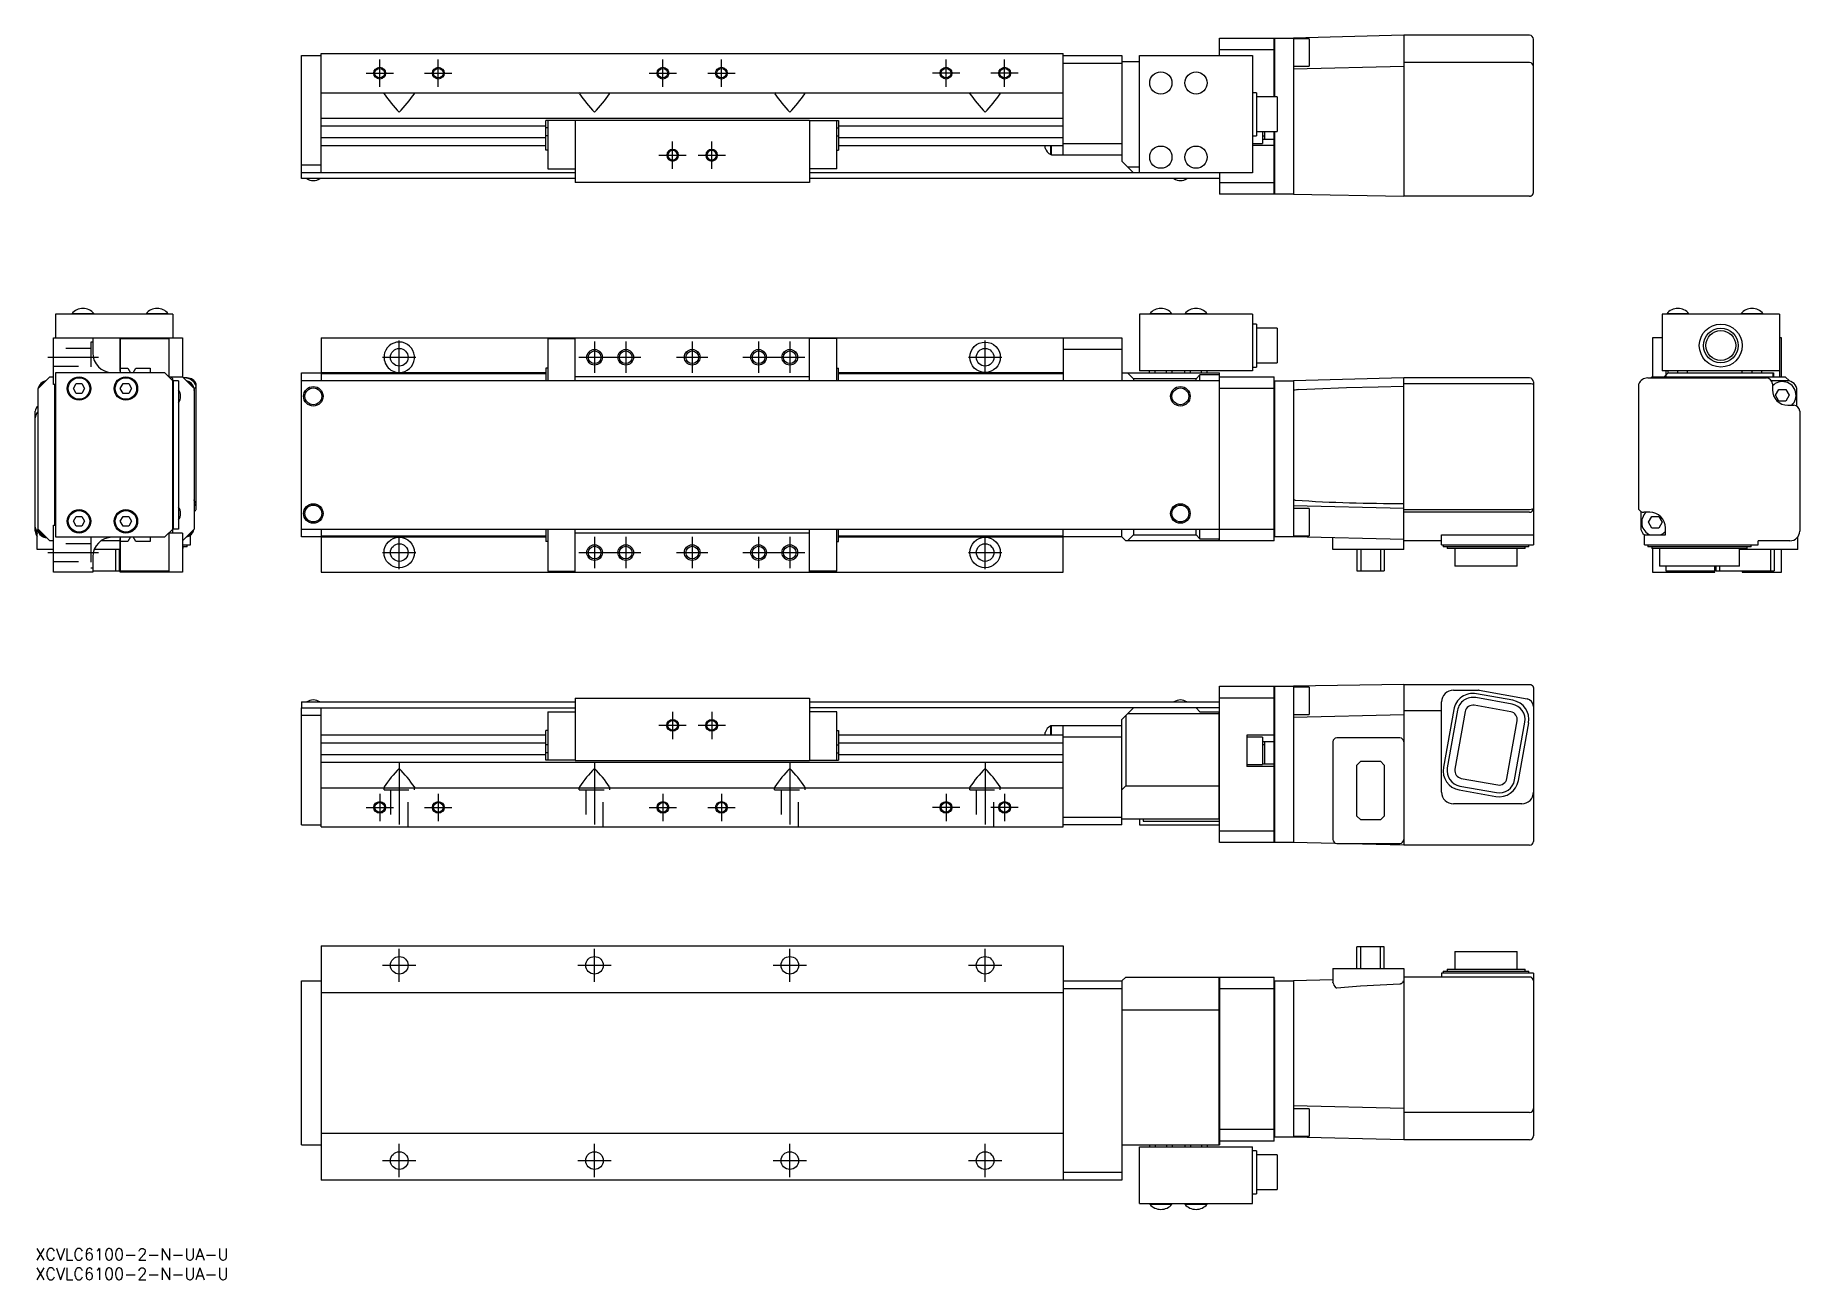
# Model space of a CAD drawing. Extents: x 0 to 452, y -8 to 311.
import ezdxf

# ---------------------------------------------------------------- set-up
doc = ezdxf.new("R2010")
doc.units = 0
doc.header["$LTSCALE"] = 0.5
doc.linetypes.add('CENTER', pattern=[50.8, 31.75, -6.35, 6.35, -6.35])
doc.linetypes.add('DASHED', pattern=[19.05, 12.7, -6.35])
for name, color, linetype in [('MSM_CENTER', 1, 'CENTER'), ('MSM_CONTINUOUS', 7, 'CONTINUOUS'), ('MSM_DASHED', 4, 'DASHED'), ('MSM_NARROW', 5, 'CONTINUOUS'), ('MSM_PART_NUMBER', 7, 'CONTINUOUS')]:
    doc.layers.add(name, color=color, linetype=linetype)
doc.styles.get("Standard").update_dxf_attribs({"font": 'txt.shx', "height": 3, "bigfont": 'bigfont.shx'})

# ---------------------------------------------------------------- blocks, each defined once
blk = doc.blocks.new('*U2')
at = {"layer": 'MSM_PART_NUMBER'}
blk.add_text('XCVLC6100-2-N-UA-U', height=3, dxfattribs=at).set_placement((0, -3))
blk = doc.blocks.new('*U3')
at = {"layer": 'MSM_PART_NUMBER'}
blk.add_text('XCVLC6100-2-N-UA-U', height=3, dxfattribs=at).set_placement((0, -8))

msp = doc.modelspace()

# ---------------------------------------------------------------- linework, layer by layer
at = {"layer": 'MSM_CENTER'}
for p, q in [((88.19, 297.4), (88.19, 304.4)), ((103.19, 297.4), (103.19, 304.4)), ((160.69, 297.4), (160.69, 304.4)), ((175.69, 297.4), (175.69, 304.4)), ((233.19, 297.4), (233.19, 304.4)), ((248.19, 297.4), (248.19, 304.4)), ((84.69, 300.9), (91.69, 300.9)), ((99.69, 300.9), (106.69, 300.9)), ((157.19, 300.9), (164.19, 300.9)), ((172.19, 300.9), (179.19, 300.9)), ((236.69, 300.9), (229.69, 300.9)), ((251.69, 300.9), (244.69, 300.9)), ((163.19, 276.4), (163.19, 283.4)), ((173.19, 276.4), (173.19, 283.4)), ((159.69, 279.9), (166.69, 279.9)), ((169.69, 279.9), (176.69, 279.9)), ((93.19, 223.92), (93.19, 232.42)), ((143.19, 232.17), (143.19, 224.17)), ((151.19, 232.17), (151.19, 224.17)), ((168.19, 232.17), (168.19, 224.17)), ((185.19, 232.17), (185.19, 224.17)), ((193.19, 232.17), (193.19, 224.17)), ((243.19, 223.92), (243.19, 232.42)), ((3.2, 228.17), (16.2, 228.17)), ((88.94, 228.17), (97.44, 228.17)), ((139.19, 228.17), (155.19, 228.17)), ((164.19, 228.17), (172.19, 228.17)), ((181.19, 228.17), (197.19, 228.17)), ((238.94, 228.17), (247.44, 228.17)), ((93.19, 173.92), (93.19, 182.42)), ((143.19, 182.17), (143.19, 174.17)), ((151.19, 182.17), (151.19, 174.17)), ((168.19, 182.17), (168.19, 174.17)), ((185.19, 182.17), (185.19, 174.17)), ((193.19, 182.17), (193.19, 174.17)), ((243.19, 173.92), (243.19, 182.42)), ((3.2, 178.17), (16.2, 178.17)), ((88.94, 178.17), (97.44, 178.17)), ((139.19, 178.17), (155.19, 178.17)), ((164.19, 178.17), (172.19, 178.17)), ((181.19, 178.17), (197.19, 178.17)), ((238.94, 178.17), (247.44, 178.17)), ((163.19, 137.42), (163.19, 130.42)), ((173.19, 137.42), (173.19, 130.42)), ((166.69, 133.92), (159.69, 133.92)), ((176.69, 133.92), (169.69, 133.92)), ((93.19, 124.42), (93.19, 105.92)), ((143.19, 124.42), (143.19, 105.92)), ((193.19, 124.42), (193.19, 105.92)), ((243.19, 124.42), (243.19, 105.92)), ((88.19, 116.42), (88.19, 109.42)), ((103.19, 116.42), (103.19, 109.42)), ((160.69, 116.42), (160.69, 109.42)), ((175.69, 116.42), (175.69, 109.42)), ((233.19, 116.42), (233.19, 109.42)), ((248.19, 116.42), (248.19, 109.42)), ((84.69, 112.92), (91.69, 112.92)), ((99.69, 112.92), (106.69, 112.92)), ((157.19, 112.92), (164.19, 112.92)), ((172.19, 112.92), (179.19, 112.92)), ((236.69, 112.92), (229.69, 112.92)), ((251.69, 112.92), (244.69, 112.92)), ((88.94, 72.5), (97.44, 72.5)), ((93.19, 68.25), (93.19, 76.75)), ((138.94, 72.5), (147.44, 72.5)), ((143.19, 68.25), (143.19, 76.75)), ((188.94, 72.5), (197.44, 72.5)), ((193.19, 68.25), (193.19, 76.75)), ((238.94, 72.5), (247.44, 72.5)), ((243.19, 68.25), (243.19, 76.75)), ((93.19, 18.25), (93.19, 26.75)), ((143.19, 18.25), (143.19, 26.75)), ((193.19, 18.25), (193.19, 26.75)), ((243.19, 18.25), (243.19, 26.75)), ((88.94, 22.5), (97.44, 22.5)), ((138.94, 22.5), (147.44, 22.5)), ((188.94, 22.5), (197.44, 22.5)), ((238.94, 22.5), (247.44, 22.5))]:
    msp.add_line(p, q, dxfattribs=at)
at = {"layer": 'MSM_CONTINUOUS'}
for p, q in [((303.19, 309.9), (317.19, 309.9)), ((303.19, 305.4), (303.19, 309.9)), ((317.19, 309.8), (317.29, 309.9)), ((317.19, 294.83), (317.19, 309.9)), ((317.29, 309.9), (322.19, 309.9)), ((317.29, 309.9), (317.29, 294.83)), ((350.39, 310.6), (322.19, 309.9)), ((322.19, 309.9), (322.19, 269.9)), ((326.19, 309.67), (322.19, 309.67)), ((326.19, 309.67), (326.19, 302.67)), ((382.59, 310.6), (350.39, 310.6)), ((350.39, 310.6), (350.39, 269.4)), ((383.59, 270.4), (383.59, 309.6)), ((68.19, 305.4), (73.19, 305.4)), ((68.19, 275.4), (68.19, 305.4)), ((73.19, 305.9), (263.19, 305.9)), ((73.19, 275.4), (73.19, 305.9)), ((263.19, 279.9), (263.19, 305.9)), ((263.19, 305.4), (278.19, 305.4)), ((278.19, 303.4), (263.19, 303.4)), ((278.19, 305.4), (278.19, 278.4)), ((278.19, 303.9), (282.69, 303.9)), ((282.69, 305.4), (311.69, 305.4)), ((282.69, 275.4), (282.69, 305.4)), ((317.19, 306.9), (303.19, 306.9)), ((311.69, 305.4), (311.69, 275.4)), ((382.59, 303.6), (350.39, 303.6)), ((322.19, 302.67), (326.19, 302.67)), ((350.39, 302.6), (322.19, 301.9)), ((73.19, 295.9), (263.19, 295.9)), ((89.45, 295.9), (89.29, 295.78)), ((89.32, 295.65), (89.29, 295.78)), ((96.93, 295.9), (97.09, 295.78)), ((97.06, 295.65), (97.09, 295.78)), ((139.45, 295.9), (139.29, 295.78)), ((139.32, 295.65), (139.29, 295.78)), ((146.93, 295.9), (147.09, 295.78)), ((147.06, 295.65), (147.09, 295.78)), ((189.45, 295.9), (189.29, 295.78)), ((189.32, 295.65), (189.29, 295.78)), ((196.93, 295.9), (197.09, 295.78)), ((197.06, 295.65), (197.09, 295.78)), ((239.45, 295.9), (239.29, 295.78)), ((239.32, 295.65), (239.29, 295.78)), ((246.93, 295.9), (247.09, 295.78)), ((247.06, 295.65), (247.09, 295.78)), ((312.69, 295.9), (311.69, 295.9)), ((312.69, 295.9), (312.69, 284.9)), ((317.99, 294.83), (312.69, 294.83)), ((317.99, 294.83), (317.99, 285.98)), ((73.19, 289.4), (263.19, 289.4)), ((73.19, 287.44), (130.69, 287.44)), ((130.69, 281.2), (130.69, 288.8)), ((138.19, 288.8), (130.69, 288.8)), ((131.19, 286.93), (130.69, 286.93)), ((131.19, 284.88), (130.69, 284.88)), ((131.19, 288.8), (131.19, 276.4)), ((138.19, 288.9), (198.19, 288.9)), ((138.19, 288.9), (138.19, 272.9)), ((198.19, 288.9), (198.19, 272.9)), ((198.19, 288.8), (205.69, 288.8)), ((205.19, 276.4), (205.19, 288.8)), ((205.19, 286.93), (205.69, 286.93)), ((205.19, 284.88), (205.69, 284.88)), ((205.69, 288.8), (205.69, 281.2)), ((205.69, 287.44), (263.19, 287.44)), ((311.69, 284.9), (312.69, 284.9)), ((312.69, 285.98), (317.99, 285.98)), ((314.19, 285.98), (314.19, 282.9)), ((314.19, 284.9), (314.69, 284.9)), ((314.69, 285.98), (314.69, 284.01)), ((317.19, 269.9), (317.19, 285.98)), ((317.29, 285.98), (317.29, 269.9)), ((130.69, 284.37), (73.19, 284.37)), ((73.19, 282.4), (130.69, 282.4)), ((131.19, 281.2), (130.69, 281.2)), ((205.19, 281.2), (205.69, 281.2)), ((263.19, 284.37), (205.69, 284.37)), ((205.69, 282.4), (263.19, 282.4)), ((258.54, 281.68), (258.54, 282.4)), ((259.99, 280.05), (259.99, 282.4)), ((260.19, 279.9), (260.19, 282.4)), ((263.19, 282.9), (278.19, 282.9)), ((311.69, 282.9), (314.19, 282.9)), ((317.19, 282.4), (311.69, 282.4)), ((314.19, 284.01), (317.19, 284.01)), ((68.19, 277.4), (73.19, 277.4)), ((131.19, 276.4), (138.19, 276.4)), ((205.19, 276.4), (198.19, 276.4)), ((259.99, 280.05), (260.19, 280.05)), ((278.19, 279.9), (260.19, 279.9)), ((278.19, 278.4), (281.19, 275.4)), ((279.69, 276.9), (282.69, 276.9)), ((68.29, 275.4), (68.19, 275.3)), ((138.19, 275.4), (68.19, 275.4)), ((68.19, 273.9), (68.19, 275.3)), ((138.19, 273.9), (68.19, 273.9)), ((198.19, 272.9), (138.19, 272.9)), ((311.69, 275.4), (198.19, 275.4)), ((303.19, 273.9), (198.19, 273.9)), ((303.19, 275.3), (303.09, 275.4)), ((303.19, 275.4), (303.19, 269.9)), ((303.19, 272.9), (317.19, 272.9)), ((317.19, 269.9), (303.19, 269.9)), ((317.29, 269.9), (317.19, 270)), ((322.19, 269.9), (317.29, 269.9)), ((322.19, 269.9), (350.39, 269.4)), ((382.59, 269.4), (350.39, 269.4)), ((382.59, 269.4), (382.64, 269.4)), ((382.64, 269.4), (382.69, 269.41)), ((382.69, 269.41), (382.74, 269.41)), ((382.74, 269.41), (382.78, 269.42)), ((382.78, 269.42), (382.83, 269.43)), ((382.83, 269.43), (382.87, 269.44)), ((382.87, 269.44), (382.92, 269.46)), ((382.92, 269.46), (382.95, 269.47)), ((382.95, 269.47), (382.98, 269.48)), ((382.98, 269.48), (383.01, 269.49)), ((383.01, 269.49), (383.04, 269.51)), ((383.04, 269.51), (383.07, 269.52)), ((383.07, 269.52), (383.1, 269.54)), ((383.1, 269.54), (383.13, 269.56)), ((383.13, 269.56), (383.15, 269.57)), ((383.15, 269.57), (383.18, 269.59)), ((383.18, 269.59), (383.21, 269.61)), ((383.21, 269.61), (383.23, 269.63)), ((383.23, 269.63), (383.26, 269.66)), ((383.26, 269.66), (383.28, 269.68)), ((383.28, 269.68), (383.31, 269.7)), ((383.31, 269.7), (383.33, 269.72)), ((383.33, 269.72), (383.35, 269.75)), ((383.35, 269.75), (383.37, 269.77)), ((383.37, 269.77), (383.39, 269.8)), ((383.39, 269.8), (383.41, 269.83)), ((383.41, 269.83), (383.43, 269.85)), ((383.43, 269.85), (383.45, 269.89)), ((383.45, 269.89), (383.47, 269.93)), ((383.47, 269.93), (383.49, 269.96)), ((383.49, 269.96), (383.51, 270)), ((383.51, 270), (383.52, 270.04)), ((383.52, 270.04), (383.54, 270.08)), ((383.54, 270.08), (383.55, 270.12)), ((383.55, 270.12), (383.56, 270.16)), ((383.56, 270.16), (383.57, 270.19)), ((383.57, 270.19), (383.58, 270.22)), ((383.58, 270.27), (383.59, 270.3)), ((383.58, 270.25), (383.58, 270.27)), ((383.58, 270.22), (383.58, 270.25)), ((383.59, 270.39), (383.59, 270.4)), ((383.59, 270.36), (383.59, 270.39)), ((383.59, 270.33), (383.59, 270.36)), ((383.59, 270.3), (383.59, 270.33)), ((35.2, 239.17), (5.2, 239.17)), ((5.2, 239.17), (5.2, 233.17)), ((15.05, 239.33), (9.35, 239.33)), ((9.35, 239.33), (9.35, 239.17)), ((15.05, 239.17), (15.05, 239.33)), ((34.05, 239.33), (28.35, 239.33)), ((28.35, 239.33), (28.35, 239.17)), ((34.05, 239.17), (34.05, 239.33)), ((35.2, 239.17), (35.2, 233.17)), ((282.69, 239.17), (282.69, 224.67)), ((311.69, 239.17), (282.69, 239.17)), ((291.04, 239.33), (285.34, 239.33)), ((285.34, 239.33), (285.34, 239.17)), ((291.04, 239.17), (291.04, 239.33)), ((294.34, 239.33), (294.34, 239.17)), ((300.04, 239.33), (294.34, 239.33)), ((300.04, 239.17), (300.04, 239.33)), ((311.69, 239.17), (311.69, 224.67)), ((312.69, 236.67), (311.69, 236.67)), ((312.69, 236.67), (312.69, 225.67)), ((317.99, 235.6), (312.69, 235.6)), ((317.99, 235.6), (317.99, 226.75)), ((446.56, 239.17), (416.56, 239.17)), ((416.56, 239.17), (416.56, 224.67)), ((417.71, 239.33), (417.71, 239.17)), ((423.41, 239.33), (417.71, 239.33)), ((423.41, 239.17), (423.41, 239.33)), ((436.71, 239.33), (436.71, 239.17)), ((442.41, 239.33), (436.71, 239.33)), ((442.41, 239.17), (442.41, 239.33)), ((446.56, 239.17), (446.56, 223.17)), ((4.7, 221.17), (4.7, 233.17)), ((4.7, 233.17), (37.7, 233.17)), ((14.7, 233.17), (14.7, 229.27)), ((21.7, 233.07), (14.7, 233.07)), ((21.7, 224.57), (21.7, 233.17)), ((21.8, 232.97), (34.2, 232.97)), ((21.8, 224.17), (21.8, 232.97)), ((34.2, 232.97), (34.2, 223.17)), ((37.7, 233.17), (37.7, 223.17)), ((73.19, 233.17), (278.19, 233.17)), ((73.19, 233.17), (73.19, 222.17)), ((131.19, 232.97), (138.19, 232.97)), ((131.19, 232.97), (131.19, 222.17)), ((138.19, 222.17), (138.19, 233.17)), ((198.19, 222.17), (198.19, 233.17)), ((205.19, 232.97), (198.19, 232.97)), ((205.19, 222.17), (205.19, 232.97)), ((263.19, 233.17), (263.19, 222.17)), ((278.19, 233.17), (278.19, 222.17)), ((416.56, 233.17), (414.06, 233.17)), ((414.06, 233.17), (414.06, 223.17)), ((447.06, 233.17), (446.56, 233.17)), ((447.06, 223.17), (447.06, 233.17)), ((278.19, 230.17), (263.19, 230.17)), ((312.69, 226.75), (317.99, 226.75)), ((3.7, 223.17), (0.7, 220.17)), ((3.7, 223.17), (4.7, 223.17)), ((5.2, 224.17), (5.2, 182.17)), ((33.2, 224.17), (5.2, 224.17)), ((9.76, 220.17), (10.48, 221.42)), ((10.48, 221.42), (11.92, 221.42)), ((11.92, 221.42), (12.64, 220.17)), ((19.7, 224.27), (21.2, 224.27)), ((21.2, 224.17), (21.2, 224.27)), ((21.8, 224.57), (21.7, 224.57)), ((21.76, 220.17), (22.48, 221.42)), ((21.8, 225.37), (23.68, 225.37)), ((22.48, 221.42), (23.92, 221.42)), ((23.68, 225.37), (24.36, 224.18)), ((23.92, 221.42), (24.64, 220.17)), ((25.04, 224.18), (25.72, 225.37)), ((25.72, 225.37), (29.4, 225.37)), ((29.4, 225.37), (29.4, 224.17)), ((35.2, 222.17), (33.2, 224.17)), ((34.4, 223.17), (37.7, 223.17)), ((34.4, 222.97), (34.4, 223.17)), ((34.7, 223.17), (35.2, 222.67)), ((35.2, 183.17), (35.2, 222.67)), ((36.7, 222.17), (35.2, 222.17)), ((35.3, 222.17), (35.3, 184.17)), ((36.7, 222.17), (36.7, 184.17)), ((40.7, 220.17), (37.7, 223.17)), ((38.9, 222.87), (38, 222.87)), ((68.19, 224.17), (73.19, 224.17)), ((68.19, 182.17), (68.19, 224.17)), ((303.19, 222.17), (68.19, 222.17)), ((73.19, 224.27), (130.69, 224.27)), ((73.19, 223.97), (130.69, 223.97)), ((130.69, 225.37), (130.69, 222.17)), ((131.19, 225.37), (130.69, 225.37)), ((198.19, 223.17), (138.19, 223.17)), ((205.19, 225.37), (205.69, 225.37)), ((205.69, 222.17), (205.69, 225.37)), ((205.69, 224.27), (263.19, 224.27)), ((205.69, 223.97), (263.19, 223.97)), ((278.19, 224.17), (303.19, 224.17)), ((279.69, 224.17), (281.19, 222.67)), ((281.19, 222.67), (281.19, 222.17)), ((297.19, 222.67), (281.19, 222.67)), ((311.69, 224.67), (282.69, 224.67)), ((285.31, 224.17), (285.31, 224.67)), ((286.75, 224.17), (286.75, 224.67)), ((289.64, 224.17), (289.64, 224.67)), ((291.08, 224.17), (291.08, 224.67)), ((294.31, 224.17), (294.31, 224.67)), ((295.75, 224.17), (295.75, 224.67)), ((298.19, 223.67), (297.19, 222.67)), ((297.19, 222.17), (297.19, 222.67)), ((298.19, 222.17), (298.19, 223.67)), ((303.19, 223.67), (298.19, 223.67)), ((298.64, 224.17), (298.64, 224.67)), ((300.08, 224.17), (300.08, 224.67)), ((303.19, 181.17), (303.19, 224.17)), ((303.19, 223.17), (317.19, 223.17)), ((311.69, 225.67), (312.69, 225.67)), ((317.19, 181.17), (317.19, 223.17)), ((317.29, 222.17), (317.19, 222.07)), ((317.29, 222.17), (322.19, 222.17)), ((317.29, 222.17), (317.29, 182.17)), ((350.39, 222.87), (322.19, 222.17)), ((322.19, 222.17), (322.19, 182.17)), ((382.59, 222.87), (350.39, 222.87)), ((350.39, 178.97), (350.39, 222.87)), ((383.59, 221.87), (383.59, 180.17)), ((412.86, 222.87), (443.26, 222.87)), ((414.06, 223.17), (413.76, 222.87)), ((414.06, 223.17), (448.06, 223.17)), ((446.56, 224.67), (416.56, 224.67)), ((418.06, 224.17), (417.06, 223.17)), ((417.56, 223.17), (417.56, 224.67)), ((418.06, 224.17), (418.06, 224.67)), ((418.06, 224.17), (445.06, 224.17)), ((420.56, 224.17), (420.56, 224.67)), ((423.06, 224.17), (423.06, 224.67)), ((423.56, 223.17), (423.56, 222.87)), ((431.56, 222.87), (431.56, 223.17)), ((437.06, 224.17), (437.06, 224.67)), ((439.56, 224.17), (439.56, 224.67)), ((442.06, 224.17), (442.06, 224.67)), ((448.56, 222.17), (444.53, 222.17)), ((444.76, 221.37), (444.76, 219.87)), ((444.96, 223.17), (444.96, 224.17)), ((445.06, 224.17), (445.06, 223.17)), ((449.13, 222.11), (448.06, 223.17)), ((0.7, 184.17), (0.7, 220.17)), ((5, 221.17), (4.7, 221.17)), ((5, 185.17), (5, 221.17)), ((10.48, 218.92), (9.76, 220.17)), ((11.92, 218.92), (10.48, 218.92)), ((12.64, 220.17), (11.92, 218.92)), ((22.48, 218.92), (21.76, 220.17)), ((23.92, 218.92), (22.48, 218.92)), ((24.64, 220.17), (23.92, 218.92)), ((40.7, 220.17), (40.7, 184.17)), ((40.7, 219.76), (40.71, 219.78)), ((40.7, 219.74), (40.7, 219.76)), ((40.7, 219.73), (40.7, 219.74)), ((40.7, 219.72), (40.7, 219.73)), ((40.7, 219.73), (40.7, 219.73)), ((40.7, 219.71), (40.7, 219.72)), ((40.7, 219.72), (40.7, 219.72)), ((40.7, 219.7), (40.7, 219.71)), ((40.7, 219.71), (40.7, 219.71)), ((40.7, 219.71), (40.7, 219.71)), ((40.7, 219.69), (40.7, 219.7)), ((40.7, 219.7), (40.7, 219.7)), ((40.7, 219.7), (40.7, 219.7)), ((40.7, 219.7), (40.7, 219.7)), ((40.7, 219.68), (40.7, 219.69)), ((40.7, 219.69), (40.7, 219.69)), ((40.7, 219.69), (40.7, 219.69)), ((40.7, 219.69), (40.7, 219.69)), ((40.7, 219.69), (40.7, 219.69)), ((40.7, 219.69), (40.7, 219.69)), ((40.7, 219.69), (40.7, 219.69)), ((40.7, 219.69), (40.7, 219.69)), ((40.7, 219.67), (40.7, 219.68)), ((40.7, 219.68), (40.7, 219.68)), ((40.7, 219.68), (40.7, 219.68)), ((40.7, 219.68), (40.7, 219.68)), ((40.7, 219.68), (40.7, 219.68)), ((40.7, 219.68), (40.7, 219.68)), ((40.7, 219.68), (40.7, 219.68)), ((40.7, 219.68), (40.7, 219.68)), ((40.7, 219.68), (40.7, 219.68)), ((40.7, 219.68), (40.7, 219.68)), ((40.7, 219.68), (40.7, 219.68)), ((40.7, 219.68), (40.7, 219.68)), ((40.71, 219.85), (40.72, 219.89)), ((40.71, 219.82), (40.71, 219.85)), ((40.71, 219.78), (40.71, 219.82)), ((40.72, 219.89), (40.8, 220.12)), ((40.8, 220.12), (40.94, 220.41)), ((40.94, 220.41), (41.08, 220.63)), ((41.08, 220.63), (41.2, 220.79)), ((41.2, 189.23), (41.2, 221.35)), ((317.19, 220.17), (303.19, 220.17)), ((322.19, 219.67), (322.29, 219.73)), ((323.52, 219.89), (327.58, 220.12)), ((327.58, 220.12), (335.71, 220.41)), ((335.71, 220.41), (343.84, 220.63)), ((343.84, 220.63), (350.39, 220.79)), ((382.59, 221.35), (350.39, 221.35)), ((383.43, 221.26), (383.52, 221.21)), ((383.52, 221.21), (383.59, 221.13)), ((383.59, 221.13), (383.59, 221.12)), ((410.56, 189.23), (410.56, 221.35)), ((445.6, 218.44), (446.46, 219.94)), ((446.46, 216.94), (445.6, 218.44)), ((446.46, 219.94), (448.19, 219.94)), ((448.19, 216.94), (446.46, 216.94)), ((448.19, 219.94), (449.06, 218.44)), ((449.06, 218.44), (448.19, 216.94)), ((451.06, 220.17), (451, 220.24)), ((451.06, 215.64), (451.06, 219.67)), ((0, 183.67), (0, 214.37)), ((448.76, 215.87), (450.26, 215.87)), ((451.76, 214.37), (451.76, 183.67)), ((40.7, 191.66), (40.7, 191.67)), ((40.7, 191.67), (40.7, 191.67)), ((40.7, 191.67), (40.7, 191.67)), ((40.7, 191.67), (40.7, 191.67)), ((40.7, 191.67), (40.7, 191.67)), ((40.7, 191.67), (40.7, 191.67)), ((40.7, 191.67), (40.7, 191.67)), ((40.7, 191.67), (40.7, 191.67)), ((40.7, 191.67), (40.7, 191.67)), ((40.7, 191.67), (40.7, 191.67)), ((40.7, 191.67), (40.7, 191.67)), ((40.7, 191.67), (40.7, 191.67)), ((40.7, 191.67), (40.7, 191.67)), ((40.7, 191.67), (40.7, 191.67)), ((40.7, 191.67), (40.7, 191.67)), ((40.7, 191.67), (40.7, 191.67)), ((40.7, 191.67), (40.7, 191.67)), ((40.7, 191.67), (40.7, 191.67)), ((40.7, 191.67), (40.7, 191.67)), ((40.7, 191.67), (40.7, 191.67)), ((40.7, 191.65), (40.7, 191.66)), ((40.7, 191.66), (40.7, 191.66)), ((40.7, 191.66), (40.7, 191.66)), ((40.7, 191.66), (40.7, 191.66)), ((40.7, 191.66), (40.7, 191.66)), ((40.7, 191.66), (40.7, 191.66)), ((40.7, 191.66), (40.7, 191.66)), ((40.7, 191.66), (40.7, 191.66)), ((40.7, 191.64), (40.7, 191.65)), ((40.7, 191.65), (40.7, 191.65)), ((40.7, 191.65), (40.7, 191.65)), ((40.7, 191.65), (40.7, 191.65)), ((40.7, 191.63), (40.7, 191.64)), ((40.7, 191.64), (40.7, 191.64)), ((40.7, 191.61), (40.7, 191.63)), ((40.7, 191.63), (40.7, 191.63)), ((40.7, 191.6), (40.7, 191.61)), ((40.71, 191.58), (40.7, 191.6)), ((40.71, 191.56), (40.71, 191.58)), ((40.72, 191.54), (40.71, 191.56)), ((40.72, 191.5), (40.72, 191.54)), ((40.74, 191.46), (40.72, 191.5)), ((40.75, 191.42), (40.74, 191.46)), ((40.78, 191.36), (40.75, 191.42)), ((40.82, 191.28), (40.78, 191.36)), ((41.12, 190.85), (40.82, 191.28)), ((41.2, 190.76), (41.12, 190.85)), ((322.21, 191.66), (322.19, 191.67)), ((350.39, 189.47), (322.19, 190.17)), ((322.31, 191.63), (322.21, 191.66)), ((322.46, 191.6), (322.31, 191.63)), ((322.59, 191.58), (322.46, 191.6)), ((9.76, 186.17), (10.48, 187.42)), ((10.48, 184.92), (9.76, 186.17)), ((10.48, 187.42), (11.92, 187.42)), ((11.92, 187.42), (12.64, 186.17)), ((12.64, 186.17), (11.92, 184.92)), ((21.76, 186.17), (22.48, 187.42)), ((22.48, 184.92), (21.76, 186.17)), ((22.48, 187.42), (23.92, 187.42)), ((23.92, 187.42), (24.64, 186.17)), ((24.64, 186.17), (23.92, 184.92)), ((326.19, 189.41), (322.19, 189.41)), ((326.19, 189.41), (326.19, 182.41)), ((350.39, 189.23), (382.59, 189.23)), ((382.59, 188.47), (350.39, 188.47)), ((383.4, 189.35), (383.5, 189.4)), ((383.5, 189.4), (383.57, 189.48)), ((383.57, 189.48), (383.59, 189.57)), ((411.06, 188.71), (411.06, 184.67)), ((413.36, 188.47), (411.86, 188.47)), ((413.07, 185.91), (413.93, 187.41)), ((413.93, 184.41), (413.07, 185.91)), ((413.93, 187.41), (415.67, 187.41)), ((415.67, 187.41), (416.53, 185.91)), ((416.53, 185.91), (415.67, 184.41)), ((0.5, 178.97), (0.5, 184.04)), ((0.7, 184.17), (3.7, 181.17)), ((4.7, 181.17), (3.7, 181.17)), ((4.7, 173.17), (4.7, 185.17)), ((4.7, 185.17), (5, 185.17)), ((5.2, 182.17), (33.2, 182.17)), ((11.92, 184.92), (10.48, 184.92)), ((21.7, 181.17), (16.84, 181.17)), ((21.2, 182.07), (19.7, 182.07)), ((21.2, 182.07), (21.2, 182.17)), ((21.7, 173.17), (21.7, 181.77)), ((21.7, 181.77), (21.8, 181.77)), ((21.8, 173.37), (21.8, 182.17)), ((23.68, 180.97), (21.8, 180.97)), ((23.92, 184.92), (22.48, 184.92)), ((24.36, 182.17), (23.68, 180.97)), ((25.72, 180.97), (25.04, 182.17)), ((29.4, 180.97), (25.72, 180.97)), ((29.4, 182.17), (29.4, 180.97)), ((33.2, 182.17), (35.2, 184.17)), ((34.2, 183.17), (34.2, 173.37)), ((34.4, 183.17), (34.4, 183.37)), ((37.7, 183.17), (34.4, 183.17)), ((36.7, 184.17), (35.2, 184.17)), ((37.7, 181.17), (40.7, 184.17)), ((37.7, 183.17), (37.7, 173.17)), ((39.7, 180.17), (39.7, 182.67)), ((68.19, 184.17), (317.19, 184.17)), ((73.19, 182.17), (68.19, 182.17)), ((73.19, 184.17), (73.19, 173.17)), ((130.69, 182.37), (73.19, 182.37)), ((130.69, 182.07), (73.19, 182.07)), ((130.69, 184.17), (130.69, 180.97)), ((131.19, 180.97), (130.69, 180.97)), ((131.19, 184.17), (131.19, 173.37)), ((138.19, 173.17), (138.19, 184.17)), ((198.19, 183.17), (138.19, 183.17)), ((198.19, 173.17), (198.19, 184.17)), ((205.19, 173.37), (205.19, 184.17)), ((205.19, 180.97), (205.69, 180.97)), ((205.69, 180.97), (205.69, 184.17)), ((263.19, 182.37), (205.69, 182.37)), ((263.19, 182.07), (205.69, 182.07)), ((263.19, 173.17), (263.19, 184.17)), ((278.19, 182.17), (263.19, 182.17)), ((278.19, 182.17), (278.19, 184.17)), ((278.19, 182.17), (279.19, 181.17)), ((303.09, 181.17), (279.19, 181.17)), ((281.19, 182.67), (279.69, 181.17)), ((281.19, 184.17), (281.19, 182.67)), ((281.19, 182.67), (297.19, 182.67)), ((297.19, 182.67), (297.19, 184.17)), ((297.19, 182.67), (298.19, 181.67)), ((298.19, 181.67), (298.19, 184.17)), ((298.19, 181.67), (303.09, 181.67)), ((303.09, 181.67), (303.19, 181.82)), ((303.09, 181.17), (303.09, 181.67)), ((303.19, 181.27), (303.09, 181.17)), ((317.19, 181.17), (303.19, 181.17)), ((317.19, 182.27), (317.29, 182.17)), ((322.19, 182.17), (317.29, 182.17)), ((322.19, 182.41), (326.19, 182.41)), ((350.39, 181.47), (322.19, 182.17)), ((332.24, 178.97), (332.24, 181.93)), ((360.09, 181.17), (350.39, 181.17)), ((360.09, 180.17), (360.09, 182.67)), ((360.09, 182.67), (383.59, 182.67)), ((411.06, 184.17), (411.13, 184.11)), ((412.06, 180.17), (412.06, 182.67)), ((412.06, 182.67), (417.36, 182.67)), ((415.67, 184.41), (413.93, 184.41)), ((417.36, 182.67), (417.36, 184.47)), ((441.16, 180.17), (441.16, 181.17)), ((449.26, 181.17), (441.16, 181.17)), ((451.26, 178.97), (451.26, 182.17)), ((4.7, 178.97), (0.5, 178.97)), ((14.7, 177.07), (14.7, 173.17)), ((21.7, 178.97), (15.08, 178.97)), ((20.5, 178.97), (20.5, 173.47)), ((21.5, 178.97), (21.5, 173.47)), ((37.7, 180.17), (39.7, 180.17)), ((38.87, 179.67), (37.7, 179.67)), ((37.87, 179.17), (37.7, 179.17)), ((37.87, 179.17), (37.87, 179.67)), ((38.87, 179.67), (38.87, 180.17)), ((350.39, 178.97), (332.24, 178.97)), ((338.39, 178.97), (338.39, 173.47)), ((339.39, 178.97), (339.39, 173.47)), ((344.39, 178.97), (344.39, 173.47)), ((345.39, 178.97), (345.39, 173.47)), ((360.09, 180.17), (383.59, 180.17)), ((360.46, 180.17), (360.46, 179.67)), ((382.44, 179.67), (360.46, 179.67)), ((361.46, 179.67), (361.46, 179.17)), ((381.44, 179.17), (361.46, 179.17)), ((363.46, 179.17), (363.46, 174.67)), ((379.44, 174.67), (379.44, 179.17)), ((381.44, 179.17), (381.44, 179.67)), ((382.44, 179.67), (382.44, 180.17)), ((412.06, 180.17), (441.16, 180.17)), ((412.89, 180.17), (412.89, 179.67)), ((439.33, 179.67), (412.89, 179.67)), ((413.89, 179.67), (413.89, 179.17)), ((438.33, 179.17), (413.89, 179.17)), ((414.06, 179.17), (414.06, 173.17)), ((415.89, 179.17), (415.89, 174.67)), ((436.33, 174.67), (436.33, 179.17)), ((451.26, 178.97), (436.33, 178.97)), ((438.33, 179.17), (438.33, 179.67)), ((439.33, 179.67), (439.33, 180.17)), ((444.26, 178.97), (444.26, 173.47)), ((445.26, 178.97), (445.26, 173.47)), ((447.06, 173.17), (447.06, 178.97)), ((14.7, 173.17), (4.7, 173.17)), ((14.7, 173.47), (21.5, 173.47)), ((21.7, 174.67), (21.5, 174.67)), ((37.7, 173.17), (21.7, 173.17)), ((34.2, 173.37), (21.8, 173.37)), ((73.19, 173.17), (263.19, 173.17)), ((131.19, 173.37), (138.19, 173.37)), ((205.19, 173.37), (198.19, 173.37)), ((338.39, 173.47), (345.39, 173.47)), ((379.44, 174.67), (363.46, 174.67)), ((414.06, 173.17), (430.06, 173.17)), ((436.33, 174.67), (415.89, 174.67)), ((417.56, 173.37), (417.56, 174.67)), ((429.96, 173.37), (417.56, 173.37)), ((429.96, 174.67), (429.96, 173.37)), ((430.06, 173.17), (430.06, 174.67)), ((430.26, 174.67), (430.26, 173.47)), ((430.26, 173.47), (445.26, 173.47)), ((431.26, 174.67), (431.26, 173.47)), ((437.06, 173.47), (437.06, 173.17)), ((437.06, 173.17), (447.06, 173.17)), ((138.19, 140.92), (138.19, 124.92)), ((138.19, 140.92), (198.19, 140.92)), ((198.19, 140.92), (198.19, 124.92)), ((303.19, 143.92), (317.19, 143.92)), ((303.19, 103.92), (303.19, 143.92)), ((317.19, 140.92), (303.19, 140.92)), ((317.29, 143.92), (317.19, 143.82)), ((317.19, 103.92), (317.19, 143.92)), ((317.29, 143.92), (322.19, 143.92)), ((317.29, 143.92), (317.29, 103.92)), ((350.39, 144.42), (322.19, 143.92)), ((322.19, 143.92), (322.19, 103.92)), ((326.19, 143.68), (322.19, 143.68)), ((326.19, 143.68), (326.19, 136.68)), ((350.39, 144.42), (382.59, 144.42)), ((350.39, 144.42), (350.39, 103.22)), ((363.09, 142.92), (369.5, 142.92)), ((378.15, 139.36), (368.8, 141.03)), ((378.32, 140.34), (368.97, 142.01)), ((369.68, 142.9), (381.94, 140.71)), ((382.59, 144.42), (382.64, 144.41)), ((382.64, 144.41), (382.69, 144.41)), ((382.69, 144.41), (382.73, 144.41)), ((382.73, 144.41), (382.78, 144.4)), ((382.78, 144.4), (382.83, 144.39)), ((382.83, 144.39), (382.87, 144.38)), ((382.87, 144.38), (382.91, 144.36)), ((382.91, 144.36), (382.95, 144.35)), ((382.95, 144.35), (382.98, 144.34)), ((382.98, 144.34), (383.01, 144.33)), ((383.01, 144.33), (383.03, 144.31)), ((383.03, 144.31), (383.06, 144.3)), ((383.06, 144.3), (383.09, 144.28)), ((383.09, 144.28), (383.12, 144.27)), ((383.12, 144.27), (383.15, 144.25)), ((383.15, 144.25), (383.17, 144.23)), ((383.17, 144.23), (383.2, 144.21)), ((383.2, 144.21), (383.23, 144.19)), ((383.23, 144.19), (383.25, 144.17)), ((383.25, 144.17), (383.27, 144.15)), ((383.27, 144.15), (383.3, 144.13)), ((383.3, 144.13), (383.32, 144.1)), ((383.32, 144.1), (383.34, 144.08)), ((383.34, 144.08), (383.36, 144.05)), ((383.36, 144.05), (383.38, 144.03)), ((383.38, 144.03), (383.4, 144)), ((383.4, 144), (383.42, 143.98)), ((383.42, 143.98), (383.44, 143.94)), ((383.44, 143.94), (383.46, 143.91)), ((383.46, 143.91), (383.48, 143.87)), ((383.48, 143.87), (383.5, 143.83)), ((383.5, 143.83), (383.52, 143.8)), ((383.52, 143.8), (383.53, 143.76)), ((383.53, 143.76), (383.55, 143.72)), ((383.55, 143.72), (383.56, 143.68)), ((383.56, 143.68), (383.56, 143.65)), ((383.56, 143.65), (383.57, 143.62)), ((383.57, 143.62), (383.58, 143.59)), ((383.58, 143.59), (383.58, 143.55)), ((383.58, 143.55), (383.59, 143.52)), ((383.59, 143.52), (383.59, 143.49)), ((383.59, 143.49), (383.59, 143.45)), ((383.59, 143.45), (383.59, 143.42)), ((383.59, 143.42), (383.59, 104.22)), ((383.59, 143.42), (383.59, 143.42)), ((68.19, 139.92), (68.19, 138.52)), ((68.19, 139.92), (138.19, 139.92)), ((68.19, 138.52), (68.29, 138.42)), ((68.19, 138.42), (138.19, 138.42)), ((68.19, 108.42), (68.19, 138.42)), ((73.19, 136.42), (68.19, 136.42)), ((73.19, 107.92), (73.19, 138.42)), ((131.19, 137.42), (131.19, 125.02)), ((131.19, 137.42), (138.19, 137.42)), ((198.19, 139.92), (303.19, 139.92)), ((303.19, 138.42), (198.19, 138.42)), ((205.19, 137.42), (198.19, 137.42)), ((205.19, 125.02), (205.19, 137.42)), ((281.19, 138.42), (278.19, 135.42)), ((279.19, 136.42), (279.19, 118.42)), ((303.09, 136.92), (279.69, 136.92)), ((297.19, 138.42), (298.19, 137.42)), ((298.19, 137.42), (303.19, 137.42)), ((303.09, 138.42), (303.19, 138.52)), ((303.09, 109.92), (303.09, 137.42)), ((303.19, 136.87), (303.09, 136.92)), ((322.19, 136.68), (326.19, 136.68)), ((350.39, 136.62), (322.19, 135.92)), ((360.09, 137.62), (350.39, 137.62)), ((360.09, 116.82), (360.09, 139.92)), ((363.17, 137.97), (360.53, 123.2)), ((364.15, 137.79), (361.52, 123.03)), ((366.12, 137.44), (363.49, 122.67)), ((377.8, 137.39), (368.44, 139.06)), ((130.69, 131.42), (73.19, 131.42)), ((131.19, 132.62), (130.69, 132.62)), ((130.69, 125.02), (130.69, 132.62)), ((205.19, 132.62), (205.69, 132.62)), ((205.69, 132.62), (205.69, 125.02)), ((263.19, 131.42), (205.69, 131.42)), ((258.54, 131.42), (258.54, 132.14)), ((259.99, 131.42), (259.99, 133.77)), ((260.19, 133.77), (259.99, 133.77)), ((260.19, 133.92), (278.19, 133.92)), ((260.19, 131.42), (260.19, 133.92)), ((263.19, 107.92), (263.19, 133.92)), ((278.19, 108.42), (278.19, 135.42)), ((317.19, 131.42), (310.19, 131.42)), ((310.19, 131.42), (310.19, 123.42)), ((376.78, 120.3), (379.41, 135.07)), ((378.75, 119.95), (381.38, 134.72)), ((379.73, 119.77), (382.37, 134.54)), ((73.19, 129.45), (130.69, 129.45)), ((131.19, 128.94), (130.69, 128.94)), ((131.19, 126.89), (130.69, 126.89)), ((205.19, 128.94), (205.69, 128.94)), ((205.19, 126.89), (205.69, 126.89)), ((205.69, 129.45), (263.19, 129.45)), ((278.19, 130.92), (263.19, 130.92)), ((314.19, 130.92), (310.19, 130.92)), ((314.19, 130.92), (314.19, 123.92)), ((314.19, 129.81), (317.19, 129.81)), ((314.69, 128.92), (314.19, 128.92)), ((314.69, 129.81), (314.69, 123.95)), ((332.24, 129.72), (332.24, 104.72)), ((349.39, 130.72), (333.24, 130.72)), ((130.69, 126.38), (73.19, 126.38)), ((263.19, 124.42), (73.19, 124.42)), ((138.19, 125.02), (130.69, 125.02)), ((138.19, 124.92), (198.19, 124.92)), ((198.19, 125.02), (205.69, 125.02)), ((263.19, 126.38), (205.69, 126.38)), ((310.19, 123.92), (314.19, 123.92)), ((317.19, 123.42), (310.19, 123.42)), ((317.19, 123.95), (314.19, 123.95)), ((338.39, 123.72), (339.39, 124.72)), ((338.39, 110.72), (338.39, 123.72)), ((339.39, 124.72), (344.39, 124.72)), ((344.39, 124.72), (345.39, 123.72)), ((345.39, 123.72), (345.39, 110.72)), ((73.19, 117.92), (263.19, 117.92)), ((89.32, 118.17), (89.29, 118.04)), ((89.45, 117.92), (89.29, 118.04)), ((96.93, 117.92), (97.09, 118.04)), ((97.06, 118.17), (97.09, 118.04)), ((139.32, 118.17), (139.29, 118.04)), ((139.45, 117.92), (139.29, 118.04)), ((146.93, 117.92), (147.09, 118.04)), ((147.06, 118.17), (147.09, 118.04)), ((189.32, 118.17), (189.29, 118.04)), ((189.45, 117.92), (189.29, 118.04)), ((196.93, 117.92), (197.09, 118.04)), ((197.06, 118.17), (197.09, 118.04)), ((239.32, 118.17), (239.29, 118.04)), ((239.45, 117.92), (239.29, 118.04)), ((246.93, 117.92), (247.09, 118.04)), ((247.06, 118.17), (247.09, 118.04)), ((278.19, 117.42), (279.19, 118.42)), ((279.19, 118.42), (303.09, 118.42)), ((303.09, 118.42), (303.19, 118.46)), ((364.75, 118.38), (374.1, 116.71)), ((365.1, 120.35), (374.46, 118.68)), ((380.59, 113.82), (363.09, 113.82)), ((364.58, 117.4), (373.93, 115.73)), ((263.19, 110.42), (278.19, 110.42)), ((303.09, 109.92), (278.19, 109.92)), ((282.69, 109.92), (282.69, 108.42)), ((283.69, 109.92), (283.69, 109.42)), ((283.69, 109.42), (303.19, 109.42)), ((303.19, 110.02), (303.09, 109.92)), ((339.39, 109.72), (338.39, 110.72)), ((344.39, 109.72), (339.39, 109.72)), ((345.39, 110.72), (344.39, 109.72)), ((68.19, 108.42), (73.19, 108.42)), ((73.19, 107.92), (263.19, 107.92)), ((278.19, 108.42), (263.19, 108.42)), ((282.69, 108.42), (303.19, 108.42)), ((303.19, 106.92), (317.19, 106.92)), ((317.19, 103.92), (303.19, 103.92)), ((317.19, 104.02), (317.29, 103.92)), ((322.19, 103.92), (317.29, 103.92)), ((350.39, 103.22), (322.19, 103.92)), ((333.24, 103.72), (349.39, 103.72)), ((382.59, 103.22), (350.39, 103.22)), ((73.19, 77.5), (263.19, 77.5)), ((73.19, 77.5), (73.19, 17.5)), ((263.19, 77.5), (263.19, 17.5)), ((338.39, 71.7), (338.39, 77.2)), ((345.39, 77.2), (338.39, 77.2)), ((339.39, 71.7), (339.39, 77.2)), ((344.39, 71.7), (344.39, 77.2)), ((345.39, 71.7), (345.39, 77.2)), ((363.46, 76), (363.46, 71.5)), ((363.46, 76), (379.44, 76)), ((379.44, 71.5), (379.44, 76)), ((68.19, 68.5), (73.19, 68.5)), ((68.19, 26.5), (68.19, 68.5)), ((263.19, 68.5), (278.19, 68.5)), ((278.19, 68.5), (279.19, 69.5)), ((278.19, 68.5), (278.19, 17.5)), ((279.19, 69.5), (303.09, 69.5)), ((303.09, 69.5), (303.19, 69.4)), ((303.09, 26.5), (303.09, 69.5)), ((303.19, 69.5), (317.19, 69.5)), ((303.19, 69.5), (303.19, 26.5)), ((317.19, 27.5), (317.19, 69.5)), ((317.19, 68.4), (317.29, 68.5)), ((317.29, 68.5), (322.19, 68.5)), ((317.29, 68.5), (317.29, 28.5)), ((332.24, 68.75), (322.19, 68.5)), ((322.19, 68.5), (322.19, 28.5)), ((332.24, 71.7), (332.24, 68.16)), ((332.24, 71.7), (350.39, 71.7)), ((332.25, 68.07), (332.24, 68.16)), ((349.71, 67.77), (349.59, 67.71)), ((349.82, 67.84), (349.71, 67.77)), ((350.38, 68.61), (350.34, 68.49)), ((350.39, 68.71), (350.38, 68.61)), ((350.39, 71.7), (350.39, 27.8)), ((382.59, 69.5), (350.39, 69.5)), ((360.09, 70.5), (360.09, 69.5)), ((383.59, 70.5), (360.09, 70.5)), ((360.46, 71), (360.46, 70.5)), ((360.46, 71), (382.44, 71)), ((361.46, 71.5), (361.46, 71)), ((361.46, 71.5), (381.44, 71.5)), ((381.44, 71), (381.44, 71.5)), ((382.44, 70.5), (382.44, 71)), ((383.59, 70.5), (383.59, 28.8)), ((73.19, 65.5), (263.19, 65.5)), ((278.19, 66.5), (263.19, 66.5)), ((317.19, 66.5), (303.19, 66.5)), ((333.03, 66.7), (332.94, 66.78)), ((333.14, 66.65), (333.03, 66.7)), ((333.24, 66.64), (333.14, 66.65)), ((336.25, 66.91), (333.24, 66.64)), ((339.27, 67.12), (336.25, 66.91)), ((349.39, 67.67), (339.27, 67.12)), ((349.48, 67.68), (349.39, 67.67)), ((349.59, 67.71), (349.48, 67.68)), ((303.09, 61), (278.19, 61)), ((303.19, 60.96), (303.09, 61)), ((350.39, 35.8), (322.19, 36.5)), ((326.19, 35.74), (322.19, 35.74)), ((326.19, 35.74), (326.19, 28.74)), ((382.59, 34.8), (350.39, 34.8)), ((73.19, 29.5), (263.19, 29.5)), ((303.19, 30.5), (317.19, 30.5)), ((317.19, 27.5), (303.19, 27.5)), ((317.29, 28.5), (317.19, 28.6)), ((322.19, 28.5), (317.29, 28.5)), ((322.19, 28.74), (326.19, 28.74)), ((350.39, 27.8), (322.19, 28.5)), ((382.59, 27.8), (350.39, 27.8)), ((68.19, 26.5), (73.19, 26.5)), ((278.19, 26.5), (303.19, 26.5)), ((282.69, 11.5), (282.69, 26)), ((282.69, 26), (311.69, 26)), ((285.31, 26.5), (285.31, 26)), ((286.75, 26.5), (286.75, 26)), ((289.64, 26.5), (289.64, 26)), ((291.08, 26.5), (291.08, 26)), ((294.31, 26.5), (294.31, 26)), ((295.75, 26.5), (295.75, 26)), ((298.64, 26.5), (298.64, 26)), ((300.08, 26.5), (300.08, 26)), ((311.69, 11.5), (311.69, 26)), ((312.69, 25), (311.69, 25)), ((312.69, 25), (312.69, 14)), ((317.99, 23.93), (312.69, 23.93)), ((317.99, 23.93), (317.99, 15.07)), ((263.19, 19.5), (278.19, 19.5)), ((278.19, 17.5), (73.19, 17.5)), ((311.69, 14), (312.69, 14)), ((312.69, 15.07), (317.99, 15.07)), ((282.69, 11.5), (311.69, 11.5)), ((285.34, 11.5), (285.34, 11.34)), ((285.34, 11.34), (291.04, 11.34)), ((291.04, 11.34), (291.04, 11.5)), ((294.34, 11.5), (294.34, 11.34)), ((294.34, 11.34), (300.04, 11.34)), ((300.04, 11.34), (300.04, 11.5))]:
    msp.add_line(p, q, dxfattribs=at)
for centre, radius in [((88.19, 300.9), 1.23), ((103.19, 300.9), 1.23), ((160.69, 300.9), 1.23), ((175.69, 300.9), 1.23), ((233.19, 300.9), 1.23), ((248.19, 300.9), 1.23), ((288.19, 298.4), 2.85), ((297.19, 298.4), 2.85), ((288.19, 279.4), 2.85), ((297.19, 279.4), 2.85), ((431.56, 231.17), 5.5), ((431.56, 231.17), 4.42), ((431.56, 231.17), 3.83), ((93.19, 228.17), 2.25), ((243.19, 228.17), 3.9), ((243.19, 228.17), 2.25), ((143.19, 228.17), 1.62), ((151.19, 228.17), 1.62), ((168.19, 228.17), 1.62), ((185.19, 228.17), 1.62), ((193.19, 228.17), 1.62), ((11.2, 220.17), 3), ((11.2, 220.17), 2.75), ((23.2, 220.17), 3), ((23.2, 220.17), 2.75), ((71.19, 218.17), 2.5), ((71.19, 218.17), 2.15), ((293.19, 218.17), 2.5), ((293.19, 218.17), 2.15), ((71.19, 188.17), 2.5), ((71.19, 188.17), 2.15), ((293.19, 188.17), 2.5), ((293.19, 188.17), 2.15), ((11.2, 186.17), 3), ((11.2, 186.17), 2.75), ((23.2, 186.17), 3), ((23.2, 186.17), 2.75), ((93.19, 178.17), 3.9), ((243.19, 178.17), 3.9), ((93.19, 178.17), 2.25), ((143.19, 178.17), 1.62), ((151.19, 178.17), 1.62), ((168.19, 178.17), 1.62), ((185.19, 178.17), 1.62), ((193.19, 178.17), 1.62), ((243.19, 178.17), 2.25), ((163.19, 133.92), 1.23), ((173.19, 133.92), 1.23), ((88.19, 112.92), 1.23), ((103.19, 112.92), 1.23), ((160.69, 112.92), 1.23), ((175.69, 112.92), 1.23), ((233.19, 112.92), 1.23), ((248.19, 112.92), 1.23), ((93.19, 72.5), 2.25), ((143.19, 72.5), 2.25), ((193.19, 72.5), 2.25), ((243.19, 72.5), 2.25), ((93.19, 22.5), 2.25), ((143.19, 22.5), 2.25), ((193.19, 22.5), 2.25), ((243.19, 22.5), 2.25)]:
    msp.add_circle(centre, radius, dxfattribs=at)
at = {"layer": 'MSM_CONTINUOUS', "extrusion": (0, 0, -1)}
for centre in [(-163.19, 279.9), (-173.19, 279.9)]:
    msp.add_circle(centre, 1.23, dxfattribs=at)
at = {"layer": 'MSM_CONTINUOUS'}
for centre, radius, start, end in [((382.59, 309.6), 1, 0, 90), ((382.59, 302.6), 1, 0, 90), ((119.22, 316.09), 36.22, 214.3615, 224.0577), ((67.16, 316.09), 36.22, 315.9423, 325.6385), ((169.22, 316.09), 36.22, 214.3615, 224.0577), ((117.16, 316.09), 36.22, 315.9423, 325.6385), ((219.22, 316.09), 36.22, 214.3615, 224.0577), ((167.16, 316.09), 36.22, 315.9423, 325.6385), ((269.22, 316.09), 36.22, 214.3615, 224.0577), ((217.16, 316.09), 36.22, 315.9423, 325.6385), ((261.55, 282.9), 3.25, 202.061, 241.2734), ((71.19, 276.4), 3, 236.4427, 303.5573), ((293.19, 276.4), 3, 236.4427, 303.5573), ((12.2, 236.97), 3.7, 39.6218, 140.3782), ((31.2, 236.97), 3.7, 39.6218, 140.3782), ((288.19, 236.97), 3.7, 39.6218, 140.3782), ((297.19, 236.97), 3.7, 39.6218, 140.3782), ((420.56, 236.97), 3.7, 39.6218, 140.3782), ((439.56, 236.97), 3.7, 39.6218, 140.3782), ((93.19, 228.17), 3.9, 270, 163.6173), ((19.7, 229.27), 5, 180, 270), ((93.19, 228.17), 3.9, 163.6175, 269.9999), ((3.2, 219.67), 2.5, 103.0519, 166.9481), ((3.2, 219.67), 2.4, 107.1144, 162.8856), ((38.2, 219.67), 3.2, 20.3641, 90), ((38.2, 219.67), 2.5, 13.0519, 76.9481), ((38.9, 220.37), 2.5, 23.0739, 90), ((38.2, 219.67), 2.4, 17.1144, 72.8856), ((382.59, 221.87), 1, 0, 90), ((412.86, 220.37), 2.5, 90, 156.9261), ((443.26, 221.37), 1.5, 0, 90), ((447.33, 218.44), 3.5, 312.9107, 137.0893), ((448.56, 219.67), 2.5, 0, 90), ((34.2, 218.17), 3, 326.4427, 33.5573), ((323.94, 211.81), 8.09, 93.0084, 101.8095), ((382.66, 218.28), 3.08, 75.5061, 91.2336), ((448.76, 219.87), 4, 180, 270), ((1.5, 214.37), 1.5, 122.231, 180), ((2.2, 212.67), 2.2, 132.9859, 180), ((450.26, 214.37), 1.5, 0, 90), ((34.2, 188.17), 3, 326.4427, 33.5573), ((39.2, 191.67), 2.2, 312.9859, 335.38), ((347.52, 563.06), 372.31, 266.1613, 270.4426), ((39.9, 189.97), 1.5, 302.231, 330.0736), ((382.59, 189.47), 1, 270, 0), ((382.66, 191.58), 2.35, 268.4128, 288.4577), ((411.86, 189.97), 1.5, 209.9264, 270), ((414.8, 185.91), 3.5, 132.9107, 247.6272), ((413.36, 184.47), 4, 0, 90), ((3.2, 184.67), 3.2, 180, 212.4617), ((2.5, 183.67), 2.5, 180, 216.8699), ((3.29, 184.78), 2.89, 194.9203, 231.6506), ((3.2, 184.67), 2.5, 193.0519, 256.9481), ((3.2, 184.67), 2.4, 197.1144, 252.8856), ((3.2, 184.67), 2.75, 231.8078, 264.5078), ((19.7, 177.07), 5, 90, 180), ((38.2, 184.67), 2.5, 283.0519, 346.9481), ((38.2, 184.67), 2.4, 287.1144, 342.8856), ((413.56, 184.67), 2.5, 180, 233.1301), ((414.8, 185.91), 3.5, 292.3728, 317.0893), ((449.26, 183.67), 2.5, 270, 0), ((71.19, 137.42), 3, 56.4427, 123.5573), ((293.19, 137.42), 3, 56.4427, 123.5573), ((363.09, 139.92), 3, 90, 180), ((368.09, 137.09), 5, 79.8753, 169.8753), ((368.09, 137.09), 4, 79.8753, 169.8753), ((369.5, 141.92), 1, 79.8753, 90), ((377.44, 135.42), 5, 349.8753, 79.8753), ((381.59, 138.74), 2, 0, 79.8753), ((368.09, 137.09), 2, 79.8753, 169.8753), ((377.44, 135.42), 2, 349.8753, 79.8753), ((377.44, 135.42), 4, 349.8753, 79.8753), ((261.55, 130.92), 3.25, 118.7266, 157.939), ((333.24, 129.72), 1, 90, 180), ((349.39, 129.72), 1, 0, 90), ((119.22, 97.73), 36.22, 135.9423, 145.6385), ((67.16, 97.73), 36.22, 34.3615, 44.0577), ((169.22, 97.73), 36.22, 135.9423, 145.6385), ((117.16, 97.73), 36.22, 34.3615, 44.0577), ((219.22, 97.73), 36.22, 135.9423, 145.6385), ((167.16, 97.73), 36.22, 34.3615, 44.0577), ((269.22, 97.73), 36.22, 135.9423, 145.6385), ((217.16, 97.73), 36.22, 34.3615, 44.0577), ((365.46, 122.32), 5, 169.8753, 259.8753), ((365.46, 122.32), 4, 169.8753, 259.8753), ((365.46, 122.32), 2, 169.8753, 259.8753), ((374.81, 120.65), 5, 259.8753, 349.8753), ((374.81, 120.65), 4, 259.8753, 349.8753), ((374.81, 120.65), 2, 259.8753, 349.8753), ((363.09, 116.82), 3, 180, 270), ((380.59, 116.82), 3, 270, 0), ((333.24, 104.72), 1, 180, 270), ((349.39, 104.72), 1, 270, 0), ((382.59, 104.22), 1, 270, 0), ((335.09, 68.77), 2.92, 193.9171, 222.8503), ((348.87, 69.13), 1.61, 306.307, 336.4729), ((382.59, 68.5), 1, 0, 90), ((382.59, 35.8), 1, 270, 0), ((382.59, 28.8), 1, 270, 0), ((288.19, 13.7), 3.7, 219.6218, 320.3782), ((297.19, 13.7), 3.7, 219.6218, 320.3782)]:
    msp.add_arc(centre, radius, start, end, dxfattribs=at)
at = {"layer": 'MSM_DASHED'}
for p, q in [((14.2, 230.42), (4.7, 230.42)), ((14.2, 232.07), (14.2, 224.27)), ((14.7, 232.07), (14.2, 232.07)), ((4.7, 225.92), (14.2, 225.92)), ((14.2, 224.27), (19.7, 224.27)), ((14.2, 182.07), (14.2, 174.27)), ((19.7, 182.07), (14.2, 182.07)), ((14.2, 180.42), (4.7, 180.42)), ((4.7, 175.92), (14.2, 175.92)), ((14.2, 174.27), (14.7, 174.27)), ((89.29, 117.42), (89.29, 118.04)), ((97.09, 117.42), (97.09, 118.04)), ((139.29, 117.42), (139.29, 118.04)), ((147.09, 117.42), (147.09, 118.04)), ((189.29, 117.42), (189.29, 118.04)), ((197.09, 117.42), (197.09, 118.04)), ((239.29, 117.42), (239.29, 118.04)), ((247.09, 117.42), (247.09, 118.04)), ((89.29, 117.42), (97.09, 117.42)), ((90.94, 117.42), (90.94, 107.92)), ((95.44, 107.92), (95.44, 117.42)), ((139.29, 117.42), (147.09, 117.42)), ((140.94, 117.42), (140.94, 107.92)), ((145.44, 107.92), (145.44, 117.42)), ((189.29, 117.42), (197.09, 117.42)), ((190.94, 117.42), (190.94, 107.92)), ((195.44, 107.92), (195.44, 117.42)), ((239.29, 117.42), (247.09, 117.42)), ((240.94, 117.42), (240.94, 107.92)), ((245.44, 107.92), (245.44, 117.42))]:
    msp.add_line(p, q, dxfattribs=at)
at = {"layer": 'MSM_NARROW'}
for centre, radius in [((88.19, 300.9), 1.5), ((103.19, 300.9), 1.5), ((160.69, 300.9), 1.5), ((175.69, 300.9), 1.5), ((233.19, 300.9), 1.5), ((248.19, 300.9), 1.5), ((143.19, 228.17), 2), ((151.19, 228.17), 2), ((168.19, 228.17), 2), ((185.19, 228.17), 2), ((193.19, 228.17), 2), ((143.19, 178.17), 2), ((151.19, 178.17), 2), ((168.19, 178.17), 2), ((185.19, 178.17), 2), ((193.19, 178.17), 2), ((163.19, 133.92), 1.5), ((173.19, 133.92), 1.5), ((88.19, 112.92), 1.5), ((103.19, 112.92), 1.5), ((160.69, 112.92), 1.5), ((175.69, 112.92), 1.5), ((233.19, 112.92), 1.5), ((248.19, 112.92), 1.5)]:
    msp.add_circle(centre, radius, dxfattribs=at)
at = {"layer": 'MSM_NARROW', "extrusion": (0, 0, -1)}
for centre in [(-163.19, 279.9), (-173.19, 279.9)]:
    msp.add_circle(centre, 1.5, dxfattribs=at)

# ---------------------------------------------------------------- block references
at = {"layer": 'MSM_CONTINUOUS'}
for name in ['*U2', '*U3']:
    msp.add_blockref(name, (0, 0), dxfattribs=at)

doc.saveas('drawing.dxf')
